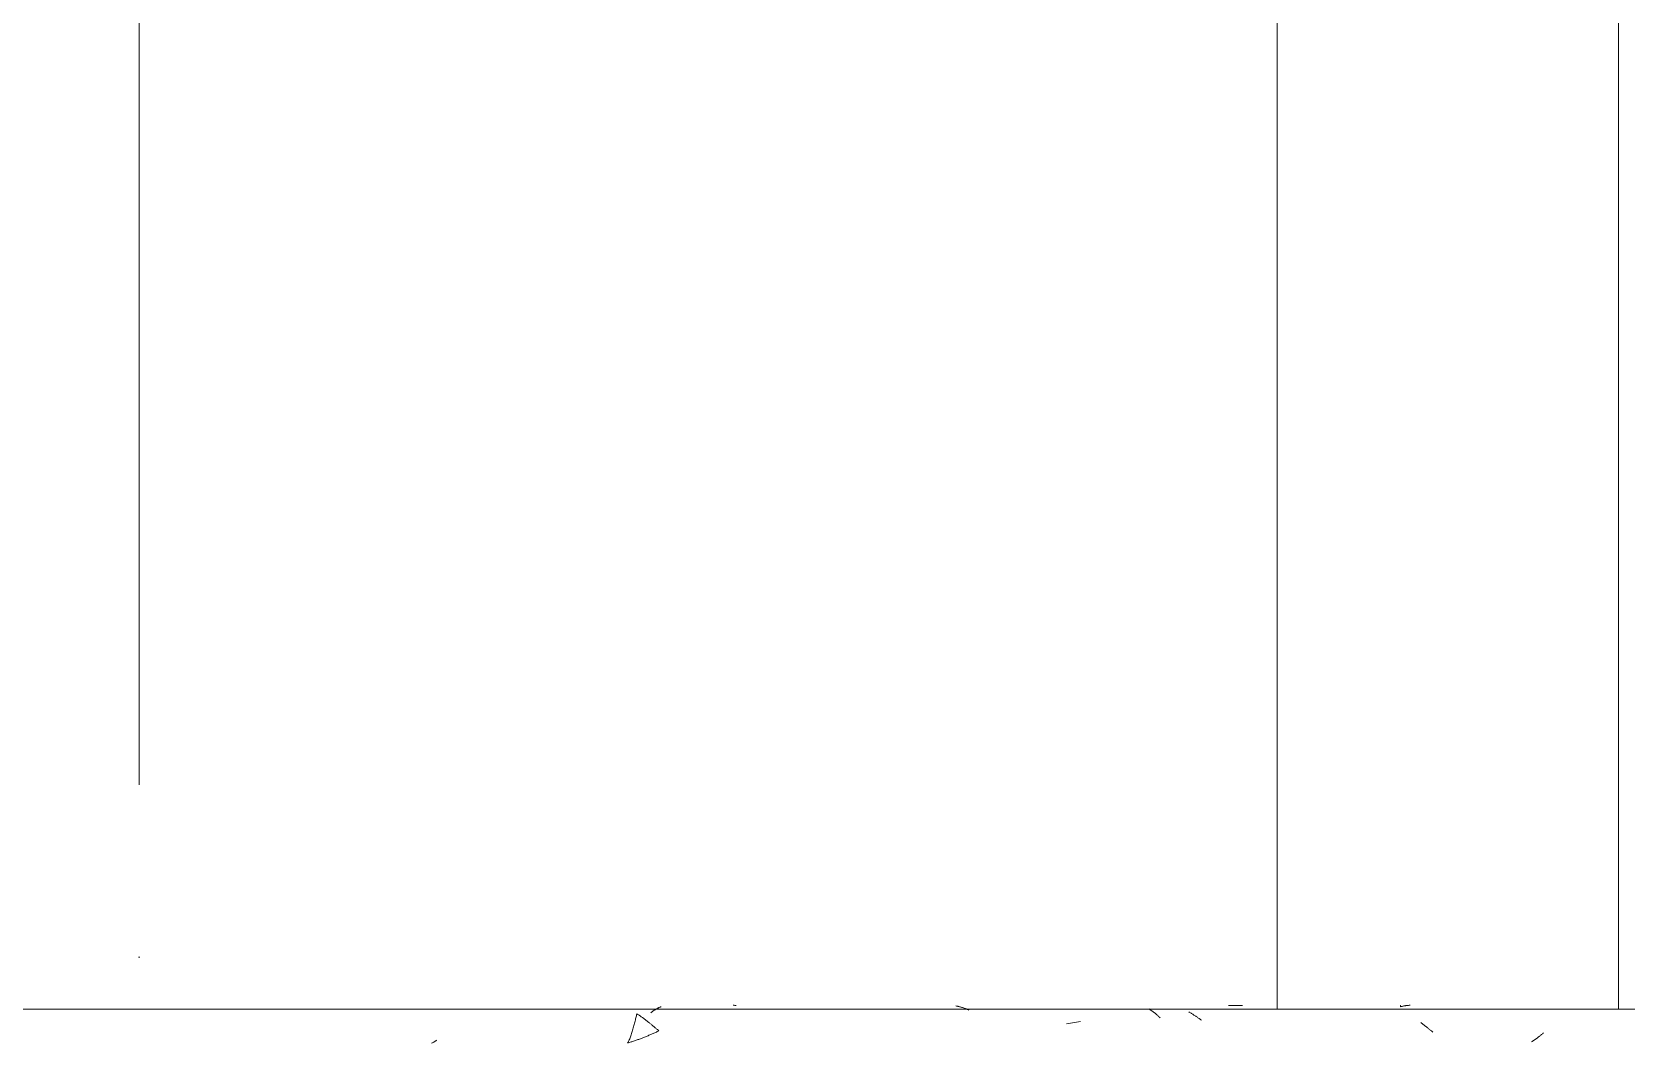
# Model space of a CAD drawing. Header units: millimetres. Extents: x -8482 to 130249, y -7482 to 93550.
# Drawn here: x 24888 to 25814, y -20 to 568 of the extents above; entities that cross this region are included whole.
import ezdxf

# ---------------------------------------------------------------- set-up
doc = ezdxf.new("R2010")
doc.units = ezdxf.units.MM
doc.linetypes.add('Grid Line', pattern=[14, 10, -2, 0, -2])
for name, color, linetype, lineweight in [('KINH', 152, 'Continuous', 5), ('NET THAY 1', 41, 'Continuous', 5), ('TRUC', 225, 'Continuous', 5)]:
    doc.layers.add(name, color=color, linetype=linetype, lineweight=lineweight)

# ---------------------------------------------------------------- blocks, each defined once
blk = doc.blocks.new('FP_96-MẶT ĐỨNG TRỤC A-Q')
at = {"layer": 'NET THAY 1', "color": 10}
blk.add_line((31315.6, 0), (22897.55, 0), dxfattribs=at)
at = {"layer": 'NET THAY 1'}
for p, q in [((25250.38, 0.05), (25250.13, -0.11)), ((25250.63, 0.2), (25250.38, 0.05)), ((25250.88, 0.34), (25250.63, 0.2)), ((25251.13, 0.48), (25250.88, 0.34)), ((25251.38, 0.62), (25251.13, 0.48)), ((25251.62, 0.75), (25251.38, 0.62)), ((25251.87, 0.87), (25251.62, 0.75)), ((25252.12, 1), (25251.87, 0.87)), ((25252.37, 1.11), (25252.12, 1)), ((25252.61, 1.22), (25252.37, 1.11)), ((25252.86, 1.33), (25252.61, 1.22)), ((25253.11, 1.43), (25252.86, 1.33)), ((25253.35, 1.52), (25253.11, 1.43)), ((25295.62, 2.32), (25295.28, 2.33)), ((25295.96, 2.31), (25295.62, 2.32)), ((25296.31, 2.29), (25295.96, 2.31)), ((25296.65, 2.27), (25296.31, 2.29)), ((25297, 2.24), (25296.65, 2.27)), ((25425.13, 1.9), (25424.78, 1.96)), ((25425.48, 1.83), (25425.13, 1.9)), ((25425.83, 1.76), (25425.48, 1.83)), ((25426.17, 1.68), (25425.83, 1.76)), ((25426.52, 1.6), (25426.17, 1.68)), ((25426.87, 1.51), (25426.52, 1.6)), ((25427.21, 1.42), (25426.87, 1.51)), ((25427.56, 1.32), (25427.21, 1.42)), ((25427.91, 1.22), (25427.56, 1.32)), ((25428.25, 1.11), (25427.91, 1.22)), ((25428.6, 1), (25428.25, 1.11)), ((25428.95, 0.88), (25428.6, 1)), ((25429.29, 0.76), (25428.95, 0.88)), ((25429.64, 0.64), (25429.29, 0.76)), ((25429.98, 0.51), (25429.64, 0.64)), ((25430.33, 0.37), (25429.98, 0.51)), ((25430.67, 0.23), (25430.33, 0.37)), ((25431.01, 0.09), (25430.67, 0.23)), ((25431.36, -0.06), (25431.01, 0.09)), ((25537.2, 0.09), (25536.92, 0.25)), ((25537.48, -0.08), (25537.2, 0.09)), ((25584.48, 2.18), (25583.33, 2.14)), ((25585.64, 2.2), (25584.48, 2.18)), ((25586.8, 2.23), (25585.64, 2.2)), ((25587.95, 2.25), (25586.8, 2.23)), ((25589.11, 2.27), (25587.95, 2.25)), ((25590.26, 2.29), (25589.11, 2.27)), ((25591.42, 2.3), (25590.26, 2.29)), ((25683.31, 1.83), (25683.28, 1.45)), ((25683.6, 1.55), (25683.28, 1.46)), ((25683.33, 2.11), (25683.31, 1.83)), ((25683.35, 2.27), (25683.33, 2.11)), ((25683.91, 1.63), (25683.6, 1.55)), ((25684.23, 1.71), (25683.91, 1.63)), ((25684.54, 1.78), (25684.23, 1.71)), ((25684.85, 1.85), (25684.54, 1.78)), ((25685.17, 1.92), (25684.85, 1.85)), ((25685.48, 1.98), (25685.17, 1.92)), ((25685.79, 2.04), (25685.48, 1.98)), ((25686.11, 2.09), (25685.79, 2.04)), ((25686.42, 2.13), (25686.11, 2.09)), ((25686.73, 2.17), (25686.42, 2.13)), ((25687.05, 2.21), (25686.73, 2.17)), ((25687.36, 2.24), (25687.05, 2.21)), ((25687.67, 2.27), (25687.36, 2.24)), ((25687.98, 2.29), (25687.67, 2.27)), ((25688.3, 2.31), (25687.98, 2.29)), ((25688.61, 2.32), (25688.3, 2.31)), ((25688.92, 2.33), (25688.61, 2.32)), ((25237.77, -8.81), (25237.59, -9.49)), ((25237.94, -8.14), (25237.77, -8.81)), ((25238.11, -7.48), (25237.94, -8.14)), ((25238.27, -6.82), (25238.11, -7.48)), ((25238.43, -6.17), (25238.27, -6.82)), ((25238.59, -5.53), (25238.43, -6.17)), ((25238.74, -4.91), (25238.59, -5.53)), ((25238.89, -4.3), (25238.74, -4.91)), ((25239.03, -3.71), (25238.89, -4.3)), ((25239.17, -3.14), (25239.03, -3.71)), ((25239.3, -2.59), (25239.17, -3.14)), ((25239.63, -2.79), (25239.3, -2.59)), ((25239.95, -3), (25239.63, -2.79)), ((25240.28, -3.22), (25239.95, -3)), ((25240.6, -3.43), (25240.28, -3.22)), ((25240.92, -3.65), (25240.6, -3.43)), ((25241.24, -3.87), (25240.92, -3.65)), ((25241.56, -4.1), (25241.24, -3.87)), ((25241.88, -4.32), (25241.56, -4.1)), ((25242.2, -4.55), (25241.88, -4.32)), ((25242.52, -4.78), (25242.2, -4.55)), ((25242.84, -5.01), (25242.52, -4.78)), ((25243.16, -5.25), (25242.84, -5.01)), ((25243.47, -5.49), (25243.16, -5.25)), ((25243.79, -5.73), (25243.47, -5.49)), ((25244.11, -5.97), (25243.79, -5.73)), ((25244.42, -6.21), (25244.11, -5.97)), ((25244.74, -6.46), (25244.42, -6.21)), ((25245.05, -6.7), (25244.74, -6.46)), ((25245.37, -6.95), (25245.05, -6.7)), ((25245.68, -7.2), (25245.37, -6.95)), ((25245.99, -7.45), (25245.68, -7.2)), ((25246.3, -7.7), (25245.99, -7.45)), ((25246.62, -7.95), (25246.3, -7.7)), ((25246.93, -8.2), (25246.62, -7.95)), ((25247.24, -8.46), (25246.93, -8.2)), ((25247.55, -8.71), (25247.24, -8.46)), ((25247.61, -1.88), (25247.35, -2.08)), ((25247.86, -8.97), (25247.55, -8.71)), ((25247.86, -1.69), (25247.61, -1.88)), ((25248.12, -1.5), (25247.86, -1.69)), ((25248.16, -9.22), (25247.86, -8.97)), ((25248.37, -1.31), (25248.12, -1.5)), ((25248.47, -9.48), (25248.16, -9.22)), ((25248.62, -1.12), (25248.37, -1.31)), ((25248.88, -0.94), (25248.62, -1.12)), ((25249.13, -0.77), (25248.88, -0.94)), ((25249.38, -0.6), (25249.13, -0.77)), ((25249.63, -0.43), (25249.38, -0.6)), ((25249.88, -0.27), (25249.63, -0.43)), ((25250.13, -0.11), (25249.88, -0.27)), ((25431.7, -0.21), (25431.36, -0.06)), ((25432.04, -0.36), (25431.7, -0.21)), ((25432.38, -0.52), (25432.04, -0.36)), ((25490.19, -8.2), (25489.01, -8.39)), ((25491.36, -8.01), (25490.19, -8.2)), ((25492.54, -7.82), (25491.36, -8.01)), ((25493.71, -7.63), (25492.54, -7.82)), ((25494.89, -7.44), (25493.71, -7.63)), ((25496.06, -7.26), (25494.89, -7.44)), ((25497.24, -7.07), (25496.06, -7.26)), ((25537.77, -0.26), (25537.48, -0.08)), ((25538.05, -0.44), (25537.77, -0.26)), ((25538.33, -0.63), (25538.05, -0.44)), ((25538.61, -0.82), (25538.33, -0.63)), ((25538.9, -1.01), (25538.61, -0.82)), ((25539.18, -1.22), (25538.9, -1.01)), ((25539.46, -1.42), (25539.18, -1.22)), ((25539.74, -1.63), (25539.46, -1.42)), ((25540.01, -1.85), (25539.74, -1.63)), ((25540.29, -2.07), (25540.01, -1.85)), ((25540.57, -2.29), (25540.29, -2.07)), ((25540.85, -2.52), (25540.57, -2.29)), ((25541.12, -2.76), (25540.85, -2.52)), ((25541.4, -2.99), (25541.12, -2.76)), ((25541.67, -3.24), (25541.4, -2.99)), ((25541.95, -3.48), (25541.67, -3.24)), ((25542.22, -3.73), (25541.95, -3.48)), ((25542.49, -3.98), (25542.22, -3.73)), ((25542.77, -4.24), (25542.49, -3.98)), ((25543.04, -4.5), (25542.77, -4.24)), ((25543.31, -4.76), (25543.04, -4.5)), ((25543.58, -5.02), (25543.31, -4.76)), ((25560.46, -1.74), (25560.12, -1.55)), ((25560.8, -1.93), (25560.46, -1.74)), ((25561.14, -2.12), (25560.8, -1.93)), ((25561.48, -2.32), (25561.14, -2.12)), ((25561.82, -2.52), (25561.48, -2.32)), ((25562.15, -2.72), (25561.82, -2.52)), ((25562.49, -2.92), (25562.15, -2.72)), ((25562.83, -3.13), (25562.49, -2.92)), ((25563.16, -3.34), (25562.83, -3.13)), ((25563.5, -3.56), (25563.16, -3.34)), ((25563.83, -3.77), (25563.5, -3.56)), ((25564.17, -3.99), (25563.83, -3.77)), ((25564.5, -4.21), (25564.17, -3.99)), ((25564.83, -4.44), (25564.5, -4.21)), ((25565.16, -4.66), (25564.83, -4.44)), ((25565.5, -4.89), (25565.16, -4.66)), ((25565.83, -5.12), (25565.5, -4.89)), ((25566.16, -5.36), (25565.83, -5.12)), ((25566.49, -5.59), (25566.16, -5.36)), ((25566.82, -5.83), (25566.49, -5.59)), ((25567.15, -6.07), (25566.82, -5.83)), ((25567.47, -6.31), (25567.15, -6.07)), ((25695.45, -8.02), (25695.13, -7.77)), ((25695.78, -8.27), (25695.45, -8.02)), ((25696.1, -8.52), (25695.78, -8.27)), ((25696.42, -8.77), (25696.1, -8.52)), ((25696.74, -9.02), (25696.42, -8.77)), ((25697.06, -9.27), (25696.74, -9.02)), ((25122.08, -18.5), (25121.78, -18.69)), ((25122.38, -18.31), (25122.08, -18.5)), ((25122.67, -18.11), (25122.38, -18.31)), ((25122.97, -17.91), (25122.67, -18.11)), ((25234.66, -18.18), (25234.43, -18.67)), ((25234.9, -17.66), (25234.66, -18.18)), ((25235.13, -17.12), (25234.9, -17.66)), ((25235.36, -16.56), (25235.13, -17.12)), ((25235.58, -15.98), (25235.36, -16.56)), ((25235.8, -15.38), (25235.58, -15.98)), ((25236.02, -14.76), (25235.8, -15.38)), ((25236.23, -14.13), (25236.02, -14.76)), ((25236.43, -13.49), (25236.23, -14.13)), ((25236.64, -12.84), (25236.43, -13.49)), ((25236.84, -12.18), (25236.64, -12.84)), ((25237.03, -11.51), (25236.84, -12.18)), ((25237.42, -18.5), (25236.93, -18.66)), ((25237.22, -10.84), (25237.03, -11.51)), ((25237.41, -10.16), (25237.22, -10.84)), ((25237.59, -9.49), (25237.41, -10.16)), ((25237.92, -18.33), (25237.42, -18.5)), ((25238.41, -18.17), (25237.92, -18.33)), ((25238.91, -17.99), (25238.41, -18.17)), ((25239.4, -17.82), (25238.91, -17.99)), ((25239.9, -17.64), (25239.4, -17.82)), ((25240.39, -17.46), (25239.9, -17.64)), ((25240.88, -17.28), (25240.39, -17.46)), ((25241.38, -17.09), (25240.88, -17.28)), ((25241.87, -16.91), (25241.38, -17.09)), ((25242.36, -16.72), (25241.87, -16.91)), ((25242.85, -16.53), (25242.36, -16.72)), ((25243.35, -16.33), (25242.85, -16.53)), ((25243.84, -16.14), (25243.35, -16.33)), ((25244.33, -15.94), (25243.84, -16.14)), ((25244.82, -15.74), (25244.33, -15.94)), ((25245.31, -15.53), (25244.82, -15.74)), ((25245.8, -15.33), (25245.31, -15.53)), ((25246.28, -15.12), (25245.8, -15.33)), ((25246.77, -14.92), (25246.28, -15.12)), ((25247.26, -14.71), (25246.77, -14.92)), ((25247.75, -14.5), (25247.26, -14.71)), ((25248.23, -14.28), (25247.75, -14.5)), ((25248.72, -14.07), (25248.23, -14.28)), ((25248.78, -9.74), (25248.47, -9.48)), ((25249.21, -13.85), (25248.72, -14.07)), ((25249.08, -9.99), (25248.78, -9.74)), ((25249.39, -10.25), (25249.08, -9.99)), ((25249.69, -13.64), (25249.21, -13.85)), ((25249.69, -10.5), (25249.39, -10.25)), ((25250, -10.76), (25249.69, -10.5)), ((25250.18, -13.42), (25249.69, -13.64)), ((25250.3, -11.02), (25250, -10.76)), ((25250.66, -13.2), (25250.18, -13.42)), ((25250.61, -11.27), (25250.3, -11.02)), ((25250.91, -11.53), (25250.61, -11.27)), ((25251.15, -12.98), (25250.66, -13.2)), ((25251.21, -11.78), (25250.91, -11.53)), ((25251.63, -12.76), (25251.15, -12.98)), ((25251.51, -12.03), (25251.21, -11.78)), ((25251.81, -12.29), (25251.51, -12.03)), ((25252.11, -12.54), (25251.63, -12.76)), ((25252.11, -12.54), (25251.81, -12.29)), ((25697.38, -9.52), (25697.06, -9.27)), ((25697.7, -9.78), (25697.38, -9.52)), ((25698.02, -10.03), (25697.7, -9.78)), ((25698.34, -10.28), (25698.02, -10.03)), ((25698.66, -10.53), (25698.34, -10.28)), ((25698.98, -10.78), (25698.66, -10.53)), ((25699.29, -11.04), (25698.98, -10.78)), ((25699.61, -11.29), (25699.29, -11.04)), ((25699.93, -11.54), (25699.61, -11.29)), ((25700.24, -11.79), (25699.93, -11.54)), ((25700.56, -12.04), (25700.24, -11.79)), ((25700.87, -12.29), (25700.56, -12.04)), ((25701.18, -12.53), (25700.87, -12.29)), ((25701.5, -12.78), (25701.18, -12.53)), ((25701.81, -13.03), (25701.5, -12.78)), ((25702.12, -13.27), (25701.81, -13.03)), ((25760.31, -18.39), (25760.01, -18.58)), ((25760.61, -18.2), (25760.31, -18.39)), ((25760.9, -18), (25760.61, -18.2)), ((25761.2, -17.8), (25760.9, -18)), ((25761.49, -17.59), (25761.2, -17.8)), ((25761.79, -17.38), (25761.49, -17.59)), ((25762.08, -17.17), (25761.79, -17.38)), ((25762.37, -16.96), (25762.08, -17.17)), ((25762.67, -16.74), (25762.37, -16.96)), ((25762.96, -16.52), (25762.67, -16.74)), ((25763.25, -16.29), (25762.96, -16.52)), ((25763.54, -16.07), (25763.25, -16.29)), ((25763.83, -15.84), (25763.54, -16.07)), ((25764.12, -15.61), (25763.83, -15.84)), ((25764.41, -15.37), (25764.12, -15.61)), ((25764.7, -15.13), (25764.41, -15.37)), ((25764.98, -14.89), (25764.7, -15.13)), ((25765.27, -14.65), (25764.98, -14.89)), ((25765.56, -14.41), (25765.27, -14.65)), ((25765.84, -14.16), (25765.56, -14.41)), ((25766.13, -13.92), (25765.84, -14.16)), ((25766.41, -13.67), (25766.13, -13.92)), ((25120.29, -19.57), (25119.99, -19.73)), ((25120.59, -19.4), (25120.29, -19.57)), ((25120.89, -19.23), (25120.59, -19.4)), ((25121.19, -19.05), (25120.89, -19.23)), ((25121.49, -18.87), (25121.19, -19.05)), ((25121.78, -18.69), (25121.49, -18.87)), ((25234.19, -19.14), (25233.94, -19.58)), ((25234.44, -19.43), (25233.94, -19.58)), ((25234.43, -18.67), (25234.19, -19.14)), ((25234.94, -19.29), (25234.44, -19.43)), ((25235.44, -19.14), (25234.94, -19.29)), ((25235.93, -18.98), (25235.44, -19.14)), ((25236.43, -18.82), (25235.93, -18.98)), ((25236.93, -18.66), (25236.43, -18.82)), ((25759.72, -18.77), (25759.42, -18.95)), ((25760.01, -18.58), (25759.72, -18.77))]:
    blk.add_line(p, q, dxfattribs=at)
blk = doc.blocks.new('System Panel - Glazed-773144-MẶT ĐỨNG TRỤC A-Q')
at = {"layer": 'KINH'}
h = blk.add_hatch(dxfattribs=at)
h.set_pattern_fill('FP_2', color=256, style=0, pattern_type=2)
h.set_pattern_definition([(45.204, (11880.7, 1401.6), (0.002, 2032), [252.7, -2610.8]), (45.204, (11825.9, 1456.7), (0.002, 2032), [252.7, -2610.8]), (45.204, (11750.5, 1325.7), (0.002, 2032), [544.27, -2319.24]), (45.204, (10508.7, 2763), (0.002, 2032), [252.7, -2610.8]), (45.204, (10453.9, 2818.2), (0.002, 2032), [252.7, -2610.8]), (45.204, (10378.6, 2687.1), (0.002, 2032), [544.27, -2319.24])])
h.paths.add_polyline_path([(25493.85, 0), (25611.6, 0), (25611.6, 2200), (24817.06, 2200), (24817.06, 0), (25227.47, 0)], flags=0)
at = {"layer": 'KINH', "color": 10}
blk.add_line((25611.6, 0), (25611.6, 2200), dxfattribs=at)
blk = doc.blocks.new('System Panel - Glazed-773147-MẶT ĐỨNG TRỤC A-Q')
at = {"layer": 'KINH', "color": 10}
for p, q in [((25611.6, 2200), (25611.6, 0)), ((25809.96, 0), (25809.96, 2200))]:
    blk.add_line(p, q, dxfattribs=at)
blk = doc.blocks.new('ALC1807-ASCENT PLAZA-TANG 1_2_rvt-1-MẶT ĐỨNG TRỤC A-Q')
at = {"color": 250, "lineweight": 15}
for name in ['System Panel - Glazed-773144-MẶT ĐỨNG TRỤC A-Q', 'System Panel - Glazed-773147-MẶT ĐỨNG TRỤC A-Q']:
    blk.add_blockref(name, (0, 0), dxfattribs=at)
at = {"layer": 'NET THAY 1', "color": 10}
blk.add_blockref('FP_96-MẶT ĐỨNG TRỤC A-Q', (0, 0), dxfattribs=at)

msp = doc.modelspace()

# ---------------------------------------------------------------- linework, layer by layer
at = {"layer": 'TRUC', "linetype": 'Grid Line', "ltscale": 50}
for p, q in [((24949.94, -6170.42), (24949.94, 93540.4)), ((-8381.59, 0), (51520.97, 0))]:
    msp.add_line(p, q, dxfattribs=at)

# ---------------------------------------------------------------- block references
at = {"lineweight": 5}
msp.add_blockref('ALC1807-ASCENT PLAZA-TANG 1_2_rvt-1-MẶT ĐỨNG TRỤC A-Q', (0, 0), dxfattribs=at)

doc.saveas('drawing.dxf')
